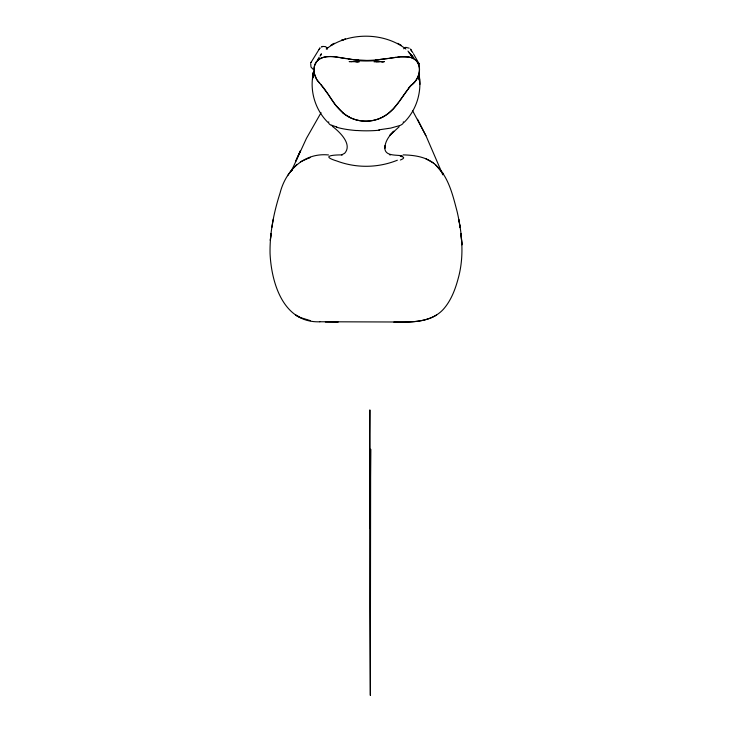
<?xml version="1.0" encoding="UTF-8"?>
<svg xmlns="http://www.w3.org/2000/svg" width="732" height="732" viewBox="0 0 732 732"><rect width="100%" height="100%" fill="white"/><g stroke="black" fill="none" stroke-linecap="round" stroke-linejoin="round"><path stroke-width="1.1" d="M369.687 433.628L369.87 409.911L369.907 520.077M369.678 434.049L369.706 598.19A185.589 0.512 -90 0 0 369.715 607.322L370.346 695.4L370.657 449.183L370.081 527.781M419.244 78.013L419.171 80.099L419.482 74.316M310.697 63.803L310.999 67.024L312.839 69.082M313.278 72.459L313.031 76.704L313.113 75.46M312.71 76.174L313.662 71.928L312.628 77.372L313.726 71.736L312.582 78.049L313.689 71.745M312.729 75.927L313.68 71.846C309.124 89.615 314.861 109.471 327.872 122.354M419.28 75.927C421.824 92.662 416.206 110.431 404.128 122.354M328.485 154.946C303.936 152.494 285.727 170.62 280.091 192.946C273.823 212.463 269.669 232.922 270.053 253.492C271.416 282.845 283.247 323.013 319.82 321.796M271.014 233.563L270.318 240.435L271.014 233.654M314.193 67.289L314.385 73.712L316.736 79.541L324.175 88.508L335.43 104.923L342.951 112.783M312.546 78.827L313.653 71.974M271.837 227.533L273.274 219.261M313.68 71.956L312.692 76.384L313.607 72.248M314.33 66.566C316.471 55.87 329.647 55.504 338.184 57.38M369.953 527.873L369.907 522.053M310.807 62.796L320.003 47.891L319.582 48.678M291.299 171.242L306.461 138.339L321.055 112.691M315.565 63.364L316.489 61.772M319.518 48.788L319.097 49.502M321.311 54.397L320.415 55.907M317.633 59.841L319.216 57.197M320.186 55.614L320.799 54.607M321.101 54.122L321.394 53.656M287.649 175.68L292.169 169.193L296.881 164.416M311.457 61.872L310.871 62.751M403.634 48.797L405.72 47.324L409.197 48.166M399.379 101.355L408.712 88.288M398.775 102.187L393.377 108.775L388.445 113.286A35.255 33.69 -1.2 0 1 349.667 117.44A37.643 36.472 -9.6 0 1 342.832 112.92M399.105 126.792L390.129 135.091L393.789 131.174C389.25 135.759 384.849 141.505 384.876 148.248L384.94 145.805C383.367 156.062 393.99 154.745 401.209 155.669M390.129 135.091L390.897 134.276M411.466 85.15C420.781 78.791 423.645 60.756 410.332 57.352M327.735 47.617L326.234 49.017C348.24 31.796 383.833 32.043 405.867 49.035M393.834 322.107C410.707 322.181 430.736 322.931 443.244 309.416C451.04 300.687 455.267 289.451 458.241 278.297C464.317 256.438 462.176 233.426 457.125 211.612C452.66 194.666 448.35 175.579 434.305 163.721M334.24 43.325L330.919 45.384L334.149 43.389M300.385 161.818L310.405 157.371L308.419 157.947M382.781 116.937C397.046 109.873 402.298 93.852 413.287 83.329C419.033 78.022 421.925 68.387 417.048 61.616A10.971 10.907 -32.6 0 0 415.355 59.85C410.414 55.934 403.607 56.456 397.714 57.078M397.339 160.226C378.115 168.003 356.383 168.323 336.995 161.049C319.481 155.669 334.524 154.855 341.615 154.91L344.699 153.244C352.668 144.314 339.758 131.906 332.301 126.279M436.592 314.98C427.479 320.589 416.609 321.815 406.132 322.025L319.82 321.76M321.33 47.049L322.226 46.647M399.407 125.657L390.769 128.091L378.819 129.848M322.858 46.445L325.795 46.656L327.378 49.172M322.107 46.692L322.949 46.409M389.671 58.249L396.186 57.279M388.097 58.496L375.388 60.061M376.065 60.015L400.358 56.812L409.453 57.142M356.64 61.314L349.164 61.598L358.296 61.763L355.743 61.689L356.457 61.726M379.332 61.689L374.034 61.827M376.092 61.753L384.419 61.644L381.701 61.58L383.55 61.616M350.957 61.58L351.973 61.543M381.162 61.644L383.348 61.653L382.616 61.598M341.615 154.91L342.32 154.9M382.452 61.598L376.77 61.323M325.347 322.007L338.166 322.107M389.735 154.882L390.44 154.9M357.536 61.763L359.348 61.817M379.277 61.461L378.133 61.396M403.122 154.882C413.964 155.147 425.612 156.657 434.305 163.739M358.662 60.134L353.227 59.612M351.452 59.393L347.965 58.908M339.74 57.608L341.322 57.855M346.263 58.651C336.006 56.822 317.935 52.53 314.348 66.493C313.012 72.468 315.3 78.846 319.545 83.146M341.926 57.956L354.224 59.731L366.622 60.417A108.803 107.284 -0.2 0 0 376.056 59.933M401.383 155.706L402.344 155.98M310.405 320.653L300.385 317.551L295.755 315.108L300.385 317.624M336.821 127.048L331.322 125.09M425.868 158.771L433.134 162.852M349.237 116.937C340.728 112.6 334.863 104.767 329.848 96.889M401.191 45.32L397.769 43.325M411.979 55.842L410.377 54.415L413.754 57.508M435.458 164.7L443.244 173.914L442.521 172.752M412.381 56.135L409.106 52.713L412.07 56.144L410.753 54.461M320.671 84.345L328.009 94.089M407.971 51.103L409.353 52.667M328.503 94.84L329.592 96.505M418.32 62.632L419.317 64.178L413.443 53.775M412.821 52.713L410.515 49.062L411.503 50.92M412.885 57.883L411.329 55.229L412.482 57.206M412.5 110.578L425.868 135.521L442.823 174.829M417.542 119.261L425.868 135.667M459.22 221.97L458.754 219.536L460.144 227.57L459.705 224.751M419.015 75.259L419.454 78.297M419.07 75.634L419.537 80.017L419.079 75.762M460.986 233.636L461.947 244.863L460.986 233.572M419.409 77.592L419.93 84.336M382.818 117.01A34.871 33.333 -1.3 0 1 349.164 117.065M375.434 60.646A109.05 108.199 1 0 1 358.616 60.729M408.694 87.895A12.298 2.69 -54.4 0 1 411.686 84.583M403.323 121.814A36.701 7.494 0.1 0 1 399.544 125.666M379.569 130.168A30.049 6.478 0.3 0 1 356.758 130.479M356.521 130.552A41.733 8.885 -0.2 0 1 336.409 127.112M330.891 125.126A36.088 7.466 -0.4 0 1 328.76 121.832M400.294 156.364A36.865 4.355 -7.6 0 1 400.386 159.997M292.169 169.293L291.299 171.361L292.169 169.293M300.385 150.838L295.755 161.104L300.385 150.883M345.348 39.08L341.496 40.297L345.303 39.153"/></g></svg>
